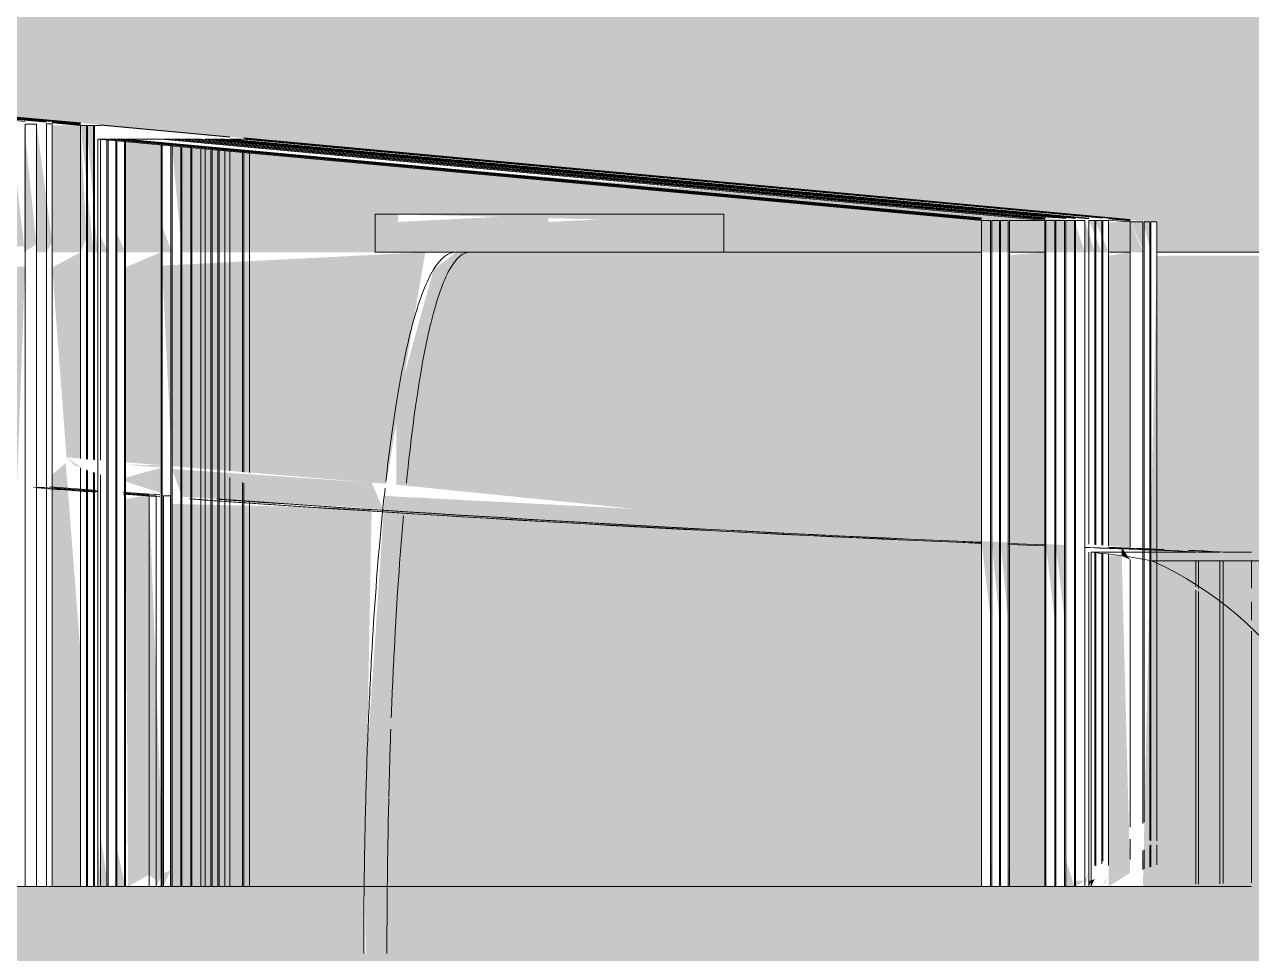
# Model space of a CAD drawing. Header units: millimetres. Extents: x 855 to 48623, y -2192 to 8255.
# Drawn here: x 22749.86 to 22772.07, y 4962.7 to 4979.52 of the extents above; entities that cross this region are included whole.
import ezdxf

# ---------------------------------------------------------------- set-up
doc = ezdxf.new("R2010")
doc.units = ezdxf.units.MM
doc.layers.add('A-WALL-PATT', color=7, linetype='Continuous', lineweight=9)
for name, color, linetype, lineweight, true_color, transparency in [('I-FURN-10', 7, 'Continuous', 9, 0xf9f9f9, 0.7), ('I-FURN-11', 7, 'Continuous', 9, 0xe7e6e1, 0.7), ('I-FURN-5', 7, 'Continuous', 9, 0x7f7f7f, 0.7)]:
    doc.layers.add(name, color=color, linetype=linetype, lineweight=lineweight, true_color=true_color, transparency=transparency)
for name, color, linetype, lineweight, true_color in [('I-FURN-108', 7, 'Continuous', 9, 0xc5c4c1), ('I-FURN-109', 7, 'Continuous', 9, 0xc9c8c6), ('I-FURN-110', 7, 'Continuous', 9, 0xf3f3f3), ('I-FURN-111', 7, 'Continuous', 9, 0xe8e8e3), ('I-FURN-112', 7, 'Continuous', 9, 0xeae9e8), ('I-FURN-17', 7, 'Continuous', 9, 0xe6e6e4), ('I-FURN-18', 7, 'Continuous', 9, 0xeae9e6), ('I-FURN-19', 7, 'Continuous', 9, 0xededeb), ('I-FURN-23', 7, 'Continuous', 9, 0xe4e3de), ('I-FURN-25', 7, 'Continuous', 9, 0xd0d0d0), ('I-FURN-26', 7, 'Continuous', 9, 0xdbdbdb), ('I-FURN-27', 7, 'Continuous', 9, 0xe3e3e3), ('I-FURN-29', 7, 'Continuous', 9, 0xe4e3e2), ('I-FURN-31', 7, 'Continuous', 9, 0xe3e2de), ('I-FURN-37', 7, 'Continuous', 9, 0xe5e5e4), ('I-FURN-38', 7, 'Continuous', 9, 0xdededc), ('I-FURN-41', 7, 'Continuous', 9, 0xd6d6d5), ('I-FURN-42', 7, 'Continuous', 9, 0xdbdad8), ('I-FURN-43', 7, 'Continuous', 9, 0xdeddda), ('I-FURN-44', 7, 'Continuous', 9, 0xe0dfdc), ('I-FURN-48', 7, 'Continuous', 9, 0xdcdcdc), ('I-FURN-49', 7, 'Continuous', 9, 0xe2e1dc), ('I-FURN-52', 7, 'Continuous', 9, 0xcbcbc9), ('I-FURN-55', 7, 'Continuous', 9, 0xe0dfda), ('I-FURN-6', 7, 'Continuous', 9, 0xc0c0c0), ('I-FURN-61', 7, 'Continuous', 9, 0xd3d3d0), ('I-FURN-62', 7, 'Continuous', 9, 0xdddcd8), ('I-FURN-67', 7, 'Continuous', 9, 0xd9d8d5), ('I-FURN-68', 7, 'Continuous', 9, 0xe6e6e6), ('I-FURN-70', 7, 'Continuous', 9, 0xe3e2dd), ('I-FURN-71', 7, 'Continuous', 9, 0xe9e8e5), ('I-FURN-75', 7, 'Continuous', 9, 0xe9e9e5), ('I-FURN-78', 7, 'Continuous', 9, 0xdfdfdf), ('I-FURN-79', 7, 'Continuous', 9, 0xe8e7e5), ('I-FURN-80', 7, 'Continuous', 9, 0xe9e8e7), ('I-FURN-81', 7, 'Continuous', 9, 0xe2e1dd), ('I-FURN-9', 7, 'Continuous', 9, 0xd1d1d1)]:
    doc.layers.add(name, color=color, linetype=linetype, lineweight=lineweight, true_color=true_color)

# ---------------------------------------------------------------- blocks, each defined once
blk = doc.blocks.new('iMac_G5_Computer_17quot_Screen_Model_4681 - iMac_G5_Computer_17quot_Screen_Model_4681-V20-Развертка 2_03-2')
at = {"layer": 'I-FURN-10'}
h = blk.add_hatch(color=256, dxfattribs=at)
h.paths.add_polyline_path([(2699.997, 4963.912), (2700.617, 4963.912), (2700.617, 4967.401), (2699.997, 4966.032), (2699.852, 4963.912)])
h.paths.add_polyline_path([(2701.33, 4963.912), (2701.456, 4963.912), (2701.33, 4964.488)])
h.paths.add_polyline_path([(2719.616, 4971.492), (2719.347, 4971.59), (2719.514, 4971.527)])
h.paths.add_polyline_path([(2719.616, 4971.663), (2719.616, 4975.4), (2719.101, 4975.124), (2719.36, 4971.684), (2719.514, 4971.671)])
h = blk.add_hatch(color=256, dxfattribs=at)
h.paths.add_polyline_path([(2701.456, 4963.912), (2701.582, 4964.196), (2701.456, 4964.342)])
h.paths.add_polyline_path([(2721.091, 4971.541), (2721.072, 4975.4), (2720.429, 4975.127), (2720.429, 4971.595)])
h = blk.add_hatch(color=256, dxfattribs=at)
h.paths.add_polyline_path([(2701.959, 4963.912), (2701.982, 4963.912), (2701.708, 4969.721), (2701.582, 4969.531), (2701.834, 4963.912)])
h.paths.add_polyline_path([(2718.464, 4971.758), (2718.358, 4971.963), (2718.464, 4971.761)])
h.paths.add_polyline_path([(2718.464, 4971.202), (2718.61, 4975.138), (2709.872, 4975.098), (2706.188, 4973.739), (2705.081, 4972.864), (2716.926, 4972.141), (2717.206, 4971.862), (2717.226, 4971.718), (2717.478, 4971.283), (2717.584, 4971.536), (2717.855, 4971.252), (2717.961, 4971.373), (2718.232, 4971.221), (2718.338, 4971.373), (2718.358, 4971.211)])
h.paths.add_polyline_path([(2725.147, 4971.205), (2725.641, 4974.155), (2725.856, 4975.4), (2721.091, 4975.157), (2721.27, 4971.526), (2725.076, 4971.211)])
h = blk.add_hatch(color=256, dxfattribs=at)
h.paths.add_polyline_path([(2737.071, 4963.912), (2737.091, 4963.912), (2737.071, 4964.482)])
h.paths.add_polyline_path([(2737.793, 4963.912), (2737.869, 4964.169), (2737.793, 4964.02)])
h.paths.add_polyline_path([(2737.608, 4963.912), (2737.627, 4963.912), (2737.608, 4964.37)])
h.paths.add_polyline_path([(2737.429, 4963.912), (2737.449, 4963.912), (2737.429, 4964.408)])
h.paths.add_polyline_path([(2737.25, 4963.912), (2737.27, 4963.912), (2737.25, 4964.445)])
h.paths.add_polyline_path([(2736.409, 4963.912), (2736.429, 4963.912), (2736.409, 4964.62)])
h.paths.add_polyline_path([(2736.25, 4963.912), (2736.27, 4963.912), (2736.25, 4964.653)])
h.paths.add_polyline_path([(2736.091, 4963.912), (2736.111, 4963.912), (2736.091, 4964.686)])
h.paths.add_polyline_path([(2724.757, 4963.912), (2735.926, 4963.912), (2735.926, 4970.166), (2732.307, 4970.614), (2725.12, 4970.986), (2724.816, 4966.435), (2724.779, 4965.536)])
h.paths.add_polyline_path([(2738.616, 4970.051), (2738.616, 4975.4), (2738.227, 4975.339), (2738.227, 4970.083)])
for points in [[(2788.206, 4962.7), (2788.239, 4962.7), (2787.903, 4970.978), (2787.262, 4974.641), (2786.736, 4975.4), (2739.099, 4975.334), (2738.848, 4963.912), (2724.757, 4963.912), (2724.779, 4962.7), (2768.47, 4962.7)], [(2737.071, 4970.115), (2737.071, 4975.4), (2736.429, 4975.348), (2736.429, 4970.144)], [(2721.091, 4971.5), (2721.091, 4971.541), (2720.429, 4971.554)], [(2720.982, 4963.912), (2721.114, 4964.154), (2720.856, 4971.007), (2720.429, 4970.929), (2720.475, 4963.912), (2720.856, 4964.126), (2720.982, 4964.022)], [(2721.091, 4970.994), (2720.856, 4971.109), (2721.072, 4971.001)], [(2738.616, 4970.047), (2738.616, 4970.051), (2738.227, 4970.064)], [(2738.227, 4963.912), (2738.616, 4964.16), (2738.463, 4969.902), (2738.227, 4969.902), (2738.227, 4963.919)], [(2738.616, 4969.832), (2738.463, 4970.053), (2738.463, 4969.902)], [(2737.975, 4963.912), (2737.995, 4964.094), (2737.975, 4963.914)], [(2738.101, 4963.912), (2738.121, 4964.167), (2738.101, 4963.917)], [(2738.121, 4963.912), (2738.227, 4964.132), (2738.121, 4963.917)], [(2701.079, 4962.7), (2724.741, 4962.7), (2724.741, 4963.912), (2699.852, 4963.912), (2699.816, 4962.7), (2700.994, 4962.7)], [(2737.869, 4963.912), (2737.912, 4964.02), (2737.869, 4964.014)], [(2737.912, 4963.912), (2737.975, 4964.05), (2737.912, 4964.02)], [(2718.458, 4953.175), (2724.741, 4953.175), (2724.741, 4962.7), (2699.77, 4962.7), (2699.77, 4953.175), (2718.045, 4953.175)], [(2745.658, 4953.175), (2788.239, 4953.175), (2788.206, 4962.7), (2724.741, 4962.7), (2724.741, 4953.175), (2742.758, 4953.175)]]:
    blk.add_hatch(color=256, dxfattribs=at).paths.add_polyline_path(points)
h = blk.add_hatch(color=256, dxfattribs=at)
h.paths.add_polyline_path([(2735.926, 4970.166), (2735.926, 4975.4), (2726.412, 4975.4), (2726.006, 4975.086), (2725.328, 4972.649), (2725.328, 4971.19), (2735.058, 4970.204)])
h.paths.add_polyline_path([(2736.091, 4970.159), (2735.926, 4970.166), (2736.091, 4968.734)])
h.paths.add_polyline_path([(2736.25, 4970.152), (2736.111, 4970.158), (2736.25, 4968.734)])
h.paths.add_polyline_path([(2736.409, 4970.145), (2736.27, 4970.151), (2736.409, 4968.734)])
h.paths.add_polyline_path([(2737.071, 4970.115), (2736.429, 4970.144), (2736.429, 4963.912), (2737.071, 4963.912), (2737.071, 4968.734)])
h.paths.add_polyline_path([(2737.25, 4970.107), (2737.091, 4970.114), (2737.25, 4968.734)])
h.paths.add_polyline_path([(2737.429, 4970.099), (2737.27, 4970.106), (2737.429, 4968.734)])
h.paths.add_polyline_path([(2737.449, 4963.912), (2737.608, 4963.912), (2737.449, 4964.403)])
h.paths.add_polyline_path([(2737.627, 4963.912), (2737.793, 4964.02), (2737.627, 4964.02)])
h = blk.add_hatch(color=256, dxfattribs=at)
h.paths.add_polyline_path([(2718.338, 4963.912), (2718.358, 4963.912), (2718.338, 4964.3)])
h.paths.add_polyline_path([(2716.926, 4963.912), (2716.902, 4971.329), (2706.985, 4972.394), (2706.653, 4972.565), (2704.35, 4972.351), (2703.443, 4971.733), (2702.588, 4970.851), (2702.115, 4969.98), (2702.337, 4963.912), (2716.902, 4963.912)])
h.paths.add_polyline_path([(2717.087, 4963.912), (2717.1, 4963.912), (2717.058, 4963.912)])
h.paths.add_polyline_path([(2718.213, 4963.912), (2718.232, 4964.143), (2718.213, 4964.113)])
h.paths.add_polyline_path([(2717.961, 4963.912), (2717.981, 4963.912), (2717.961, 4965.497)])
h.paths.add_polyline_path([(2717.835, 4963.912), (2717.855, 4963.912), (2717.835, 4965.497)])
h.paths.add_polyline_path([(2717.709, 4963.912), (2717.729, 4963.912), (2717.709, 4965.497)])
h.paths.add_polyline_path([(2721.27, 4963.912), (2724.757, 4963.912), (2724.885, 4970.758), (2721.27, 4970.842), (2721.27, 4963.934)])
h.paths.add_polyline_path([(2717.584, 4963.912), (2717.603, 4963.912), (2717.584, 4965.497)])
h.paths.add_polyline_path([(2721.24, 4970.986), (2721.27, 4971.008), (2721.195, 4971.001)])
h = blk.add_hatch(color=256, dxfattribs=at)
h.paths.add_polyline_path([(2701.204, 4963.912), (2701.33, 4963.912), (2701.204, 4964.633)])
h.paths.add_polyline_path([(2700.723, 4963.912), (2700.743, 4964.164), (2700.723, 4964.184)])
h.paths.add_polyline_path([(2721.114, 4963.912), (2721.24, 4964.201), (2721.114, 4964.154)])
h.paths.add_polyline_path([(2702.085, 4963.912), (2702.115, 4963.912), (2701.982, 4963.912)])
h.paths.add_polyline_path([(2725.089, 4970.745), (2724.885, 4971.227), (2721.27, 4971.473), (2721.449, 4970.973), (2725.076, 4970.746)])
h.paths.add_polyline_path([(2716.926, 4971.327), (2716.902, 4971.887), (2707.306, 4972.454), (2706.985, 4972.225), (2716.902, 4971.329)])
h = blk.add_hatch(color=256, dxfattribs=at)
h.paths.add_polyline_path([(2719.616, 4968.118), (2719.346, 4971.583), (2719.101, 4971.373), (2719.101, 4968.225)])
h.paths.add_polyline_path([(2719.616, 4971.504), (2719.36, 4971.684), (2719.514, 4971.537)])
h = blk.add_hatch(color=256, dxfattribs=at)
h.paths.add_polyline_path([(2721.091, 4970.988), (2720.856, 4971.074), (2720.982, 4970.997)])
h.paths.add_polyline_path([(2721.091, 4971.034), (2721.091, 4971.5), (2720.429, 4971.317), (2720.429, 4971.245), (2720.982, 4971.069)])
h = blk.add_hatch(color=256, dxfattribs=at)
h.paths.add_polyline_path([(2700.974, 4963.912), (2700.994, 4963.912), (2700.974, 4963.932)])
h.paths.add_polyline_path([(2719.101, 4963.912), (2719.616, 4963.912), (2719.616, 4968.118), (2719.101, 4968.225), (2719.101, 4965.432)])
h.paths.add_polyline_path([(2720.27, 4963.912), (2720.429, 4963.912), (2720.27, 4964.609)])
h.paths.add_polyline_path([(2700.849, 4963.912), (2700.868, 4964.038), (2700.849, 4964.058)])
h = blk.add_hatch(color=256, dxfattribs=at)
h.paths.add_polyline_path([(2719.796, 4963.912), (2719.848, 4963.912), (2719.742, 4963.912)])
h.paths.add_polyline_path([(2719.926, 4963.912), (2719.974, 4963.912), (2719.926, 4964.893)])
h = blk.add_hatch(color=256, dxfattribs=at)
h.paths.add_polyline_path([(2719.848, 4963.912), (2719.868, 4963.912), (2719.848, 4964.958)])
h.paths.add_polyline_path([(2719.974, 4963.912), (2720.111, 4963.912), (2719.974, 4964.854)])
at = {"layer": 'I-FURN-11'}
h = blk.add_hatch(color=256, dxfattribs=at)
h.paths.add_polyline_path([(2704.814, 4972.886), (2704.9, 4972.986), (2707.999, 4974.519), (2710.353, 4975.226), (2717.058, 4975.4), (2718.59, 4975.513), (2718.338, 4977.735), (2703.694, 4978.942), (2703.694, 4972.979), (2704.74, 4972.892)])
h.paths.add_polyline_path([(2737.627, 4975.4), (2737.793, 4975.4), (2737.608, 4975.976), (2721.27, 4977.323), (2721.449, 4975.4), (2725.359, 4975.4), (2725.359, 4976.087), (2730.83, 4975.947), (2730.83, 4975.4), (2737.608, 4975.4)])
h = blk.add_hatch(color=256, dxfattribs=at)
h.paths.add_polyline_path([(2718.59, 4975.4), (2718.815, 4975.544), (2718.59, 4977.723), (2718.59, 4977.721), (2718.59, 4975.513)])
h.paths.add_polyline_path([(2721.091, 4975.4), (2721.27, 4975.4), (2721.091, 4975.864)])
h.paths.add_polyline_path([(2737.793, 4975.4), (2737.975, 4975.4), (2737.793, 4975.981), (2737.793, 4975.947)])
h = blk.add_hatch(color=256, dxfattribs=at)
h.paths.add_polyline_path([(2721.072, 4975.4), (2721.091, 4975.4), (2721.072, 4977.342), (2720.429, 4977.401), (2720.429, 4975.4)])
h.paths.add_polyline_path([(2737.975, 4975.4), (2738.101, 4975.4), (2737.869, 4975.986), (2737.975, 4975.947)])
h.paths.add_polyline_path([(2718.995, 4975.4), (2719.101, 4975.584), (2718.815, 4977.74), (2718.815, 4977.721), (2718.815, 4975.4)])
h = blk.add_hatch(color=256, dxfattribs=at)
h.paths.add_polyline_path([(2738.227, 4975.4), (2737.975, 4975.988), (2738.101, 4975.947), (2738.121, 4975.4)])
h.paths.add_polyline_path([(2720.27, 4975.4), (2720.429, 4975.4), (2720.27, 4975.749)])
h.paths.add_polyline_path([(2719.616, 4975.4), (2719.722, 4975.672), (2719.616, 4977.696), (2719.101, 4977.696), (2719.101, 4975.4)])
h = blk.add_hatch(color=256, dxfattribs=at)
h.paths.add_polyline_path([(2738.848, 4975.4), (2738.616, 4975.968), (2738.227, 4975.94), (2738.227, 4975.4), (2738.616, 4975.4)])
h.paths.add_polyline_path([(2719.848, 4975.4), (2719.616, 4977.707), (2719.722, 4977.696), (2719.742, 4975.4)])
h = blk.add_hatch(color=256, dxfattribs=at)
h.paths.add_polyline_path([(2719.974, 4975.4), (2720.111, 4975.4), (2719.974, 4975.707)])
h.paths.add_polyline_path([(2719.881, 4975.4), (2719.926, 4975.4), (2719.722, 4977.709), (2719.848, 4977.696), (2719.868, 4975.4)])
h.paths.add_polyline_path([(2738.848, 4975.4), (2738.868, 4975.4), (2738.616, 4975.97), (2738.848, 4975.944)])
h.paths.add_polyline_path([(2721.091, 4977.372), (2721.072, 4977.447), (2721.072, 4977.373)])
for points in [[(2739.099, 4975.947), (2737.071, 4976.133), (2738.993, 4975.947)], [(2738.974, 4975.4), (2738.993, 4975.4), (2738.848, 4975.96), (2738.974, 4975.944)]]:
    blk.add_hatch(color=256, dxfattribs=at).paths.add_polyline_path(points)
at = {"layer": 'I-FURN-5'}
for points in [[(2725.359, 4975.4), (2728.084, 4975.4), (2728.084, 4976.087), (2725.359, 4975.947)], [(2730.323, 4975.4), (2730.83, 4975.4), (2730.83, 4976.087), (2728.084, 4975.947), (2728.084, 4975.4), (2729.666, 4975.4)]]:
    blk.add_hatch(color=256, dxfattribs=at).paths.add_polyline_path(points)
at = {"layer": 'I-FURN-108'}
for p, q in [((2725.852, 4976.087), (2725.38, 4976.087)), ((2726.504, 4976.087), (2725.886, 4976.087)), ((2727.265, 4976.087), (2726.544, 4976.087)), ((2728.083, 4976.087), (2727.307, 4976.087)), ((2728.903, 4976.087), (2728.126, 4976.087)), ((2729.668, 4976.087), (2728.942, 4976.087)), ((2730.326, 4976.087), (2729.702, 4976.087)), ((2730.833, 4976.087), (2730.353, 4976.087))]:
    blk.add_line(p, q, dxfattribs=at)
at = {"layer": 'I-FURN-109'}
for p, q in [((2725.38, 4975.4), (2725.852, 4975.4)), ((2725.886, 4975.4), (2726.402, 4975.4)), ((2726.544, 4975.4), (2727.265, 4975.4)), ((2727.307, 4975.4), (2728.083, 4975.4)), ((2728.126, 4975.4), (2728.903, 4975.4)), ((2728.942, 4975.4), (2729.668, 4975.4)), ((2729.702, 4975.4), (2730.326, 4975.4)), ((2730.353, 4975.4), (2730.833, 4975.4))]:
    blk.add_line(p, q, dxfattribs=at)
at = {"layer": 'I-FURN-110'}
blk.add_line((2737.975, 4963.912), (2737.869, 4963.912), dxfattribs=at)
at = {"layer": 'I-FURN-111'}
for p, q in [((2737.071, 4963.912), (2736.429, 4963.912)), ((2736.429, 4963.912), (2737.071, 4963.912)), ((2737.071, 4963.912), (2736.429, 4963.912)), ((2736.429, 4963.912), (2737.071, 4963.912)), ((2737.071, 4963.912), (2736.429, 4963.912)), ((2736.429, 4963.912), (2737.071, 4963.912)), ((2736.429, 4963.912), (2737.071, 4963.912)), ((2736.429, 4963.912), (2737.071, 4963.912))]:
    blk.add_line(p, q, dxfattribs=at)
at = {"layer": 'I-FURN-112'}
blk.add_line((2738.227, 4963.912), (2738.616, 4963.912), dxfattribs=at)
blk.add_line((2738.227, 4963.912), (2738.616, 4963.912), dxfattribs=at)
at = {"layer": 'I-FURN-17'}
for p, q in [((2719.616, 4963.912), (2719.101, 4963.912)), ((2719.101, 4963.912), (2719.616, 4963.912))]:
    blk.add_line(p, q, dxfattribs=at)
at = {"layer": 'I-FURN-18'}
for p, q in [((2726.404, 4975.4), (2724.946, 4975.4)), ((2724.946, 4975.4), (2725.059, 4975.4)), ((2725.059, 4975.4), (2725.353, 4975.4)), ((2727.267, 4975.4), (2726.507, 4975.4)), ((2728.084, 4975.4), (2727.267, 4975.4)), ((2730.323, 4975.4), (2728.084, 4975.4)), ((2731.263, 4975.4), (2730.323, 4975.4)), ((2730.851, 4975.4), (2731.161, 4975.4)), ((2731.161, 4975.4), (2731.263, 4975.4))]:
    blk.add_line(p, q, dxfattribs=at)
for points in [[(2726.665, 4975.4), (2726.535, 4975.4), (2726.412, 4975.294), (2726.295, 4975.085)], [(2725.965, 4974.148), (2725.863, 4973.74), (2725.77, 4973.237), (2725.685, 4972.649)], [(2725.685, 4972.649), (2725.623, 4972.215), (2725.566, 4971.736), (2725.514, 4971.217)]]:
    blk.add_open_spline(points, degree=3, dxfattribs=at)
blk.add_open_spline([(2726.294, 4975.083), (2726.236, 4974.979), (2726.123, 4974.719), (2726.018, 4974.36), (2725.967, 4974.155)], degree=3, knots=[-0.856465, -0.856465, -0.856465, -0.856465, -0.7857143, -0.7142857, -0.7142857, -0.7142857, -0.7142857], dxfattribs=at)
at = {"layer": 'I-FURN-19'}
for points in [[(2725.458, 4970.625), (2725.394, 4969.886), (2725.339, 4969.081), (2725.295, 4968.228)], [(2725.295, 4968.228), (2725.274, 4967.82), (2725.255, 4967.4), (2725.239, 4966.972)], [(2725.231, 4966.76), (2725.217, 4966.358), (2725.205, 4965.95), (2725.195, 4965.536)], [(2725.195, 4965.518), (2725.182, 4964.992), (2725.173, 4964.458), (2725.168, 4963.921)]]:
    blk.add_open_spline(points, degree=3, dxfattribs=at)
at = {"layer": 'I-FURN-23'}
for p, q in [((2721.793, 4963.912), (2721.793, 4977.275)), ((2721.869, 4977.268), (2721.869, 4971.435)), ((2721.975, 4971.427), (2721.975, 4977.259)), ((2721.995, 4977.257), (2721.995, 4971.425)), ((2722.101, 4971.416), (2722.101, 4977.247)), ((2722.121, 4971.415), (2722.121, 4977.245)), ((2722.227, 4977.235), (2722.227, 4971.406)), ((2722.316, 4971.439), (2722.316, 4977.227)), ((2722.548, 4971.42), (2722.548, 4977.206)), ((2722.568, 4971.419), (2722.568, 4977.204)), ((2722.674, 4971.41), (2722.674, 4977.194)), ((2724.946, 4976.087), (2724.946, 4975.4)), ((2724.946, 4976.087), (2725.359, 4976.087)), ((2725.059, 4976.087), (2724.946, 4976.087)), ((2725.353, 4976.087), (2725.059, 4976.087)), ((2725.359, 4976.087), (2725.856, 4976.087)), ((2725.856, 4976.087), (2726.507, 4976.087)), ((2726.507, 4976.087), (2727.267, 4976.087)), ((2727.267, 4976.087), (2728.084, 4976.087)), ((2728.084, 4976.087), (2729.666, 4976.087)), ((2729.666, 4976.087), (2730.83, 4976.087)), ((2730.83, 4976.087), (2731.15, 4976.087)), ((2731.263, 4976.087), (2730.851, 4976.087)), ((2731.15, 4976.087), (2731.263, 4976.087)), ((2731.263, 4975.4), (2731.263, 4976.087)), ((2735.926, 4975.4), (2726.412, 4975.4)), ((2737.071, 4975.4), (2736.429, 4975.4)), ((2721.869, 4971.435), (2721.869, 4963.912)), ((2721.975, 4963.912), (2721.975, 4971.427)), ((2721.995, 4971.425), (2721.995, 4963.912)), ((2722.101, 4963.912), (2722.101, 4971.416)), ((2722.121, 4963.912), (2722.121, 4971.415)), ((2722.227, 4971.406), (2722.227, 4963.912)), ((2737.063, 4970.101), (2736.419, 4970.127)), ((2736.428, 4970.124), (2737.07, 4970.098)), ((2721.24, 4963.912), (2721.114, 4963.912)), ((2721.449, 4963.912), (2721.608, 4963.912)), ((2721.608, 4963.912), (2735.926, 4963.912)), ((2735.926, 4963.912), (2721.628, 4963.912)), ((2721.628, 4963.912), (2721.793, 4963.912)), ((2735.926, 4963.912), (2721.628, 4963.912)), ((2721.628, 4963.912), (2735.926, 4963.912)), ((2721.793, 4963.912), (2735.926, 4963.912)), ((2721.869, 4963.912), (2721.975, 4963.912)), ((2735.926, 4963.912), (2721.869, 4963.912)), ((2721.975, 4963.912), (2735.926, 4963.912)), ((2721.995, 4963.912), (2722.101, 4963.912)), ((2735.926, 4963.912), (2721.995, 4963.912)), ((2722.101, 4963.912), (2735.926, 4963.912)), ((2735.926, 4963.912), (2722.121, 4963.912)), ((2722.121, 4963.912), (2722.227, 4963.912)), ((2735.926, 4963.912), (2722.121, 4963.912)), ((2722.227, 4963.912), (2735.926, 4963.912)), ((2736.429, 4963.912), (2737.071, 4963.912)), ((2737.071, 4963.912), (2736.429, 4963.912)), ((2736.429, 4963.912), (2737.071, 4963.912)), ((2737.071, 4963.912), (2736.429, 4963.912)), ((2736.429, 4963.912), (2737.071, 4963.912)), ((2737.071, 4963.912), (2736.429, 4963.912)), ((2736.429, 4963.912), (2737.071, 4963.912)), ((2737.071, 4963.912), (2736.429, 4963.912))]:
    blk.add_line(p, q, dxfattribs=at)
for centre, start_param, end_param in [((2756.959, 5473.768), 3.071361, 3.099833), ((2757.009, 5473.768), 3.071343, 3.099753), ((2757.456, 5473.768), 3.071354, 3.098844), ((2757.393, 5473.768), 3.07156, 3.09899)]:
    blk.add_ellipse(centre, major_axis=(0, 504.08), ratio=0.999978, start_param=start_param, end_param=end_param, dxfattribs=at)
for points in [[(2726.006, 4975.086), (2726.135, 4975.295), (2726.27, 4975.4), (2726.412, 4975.4)], [(2725.641, 4974.155), (2725.755, 4974.565), (2725.877, 4974.877), (2726.006, 4975.086)], [(2725.328, 4972.647), (2725.423, 4973.238), (2725.528, 4973.745), (2725.641, 4974.155)], [(2725.141, 4971.25), (2725.198, 4971.755), (2725.26, 4972.222), (2725.328, 4972.647)]]:
    blk.add_open_spline(points, degree=3, dxfattribs=at)
at = {"layer": 'I-FURN-25'}
for p, q in [((2718.995, 4963.912), (2718.995, 4971.673)), ((2719.101, 4963.912), (2719.101, 4971.664)), ((2719.882, 4971.091), (2719.057, 4971.153)), ((2719.1, 4971.135), (2719.925, 4971.073)), ((2739.806, 4969.812), (2739.806, 4969.339)), ((2739.856, 4969.812), (2739.856, 4969.309)), ((2740.24, 4969.812), (2740.24, 4963.964)), ((2740.303, 4969.812), (2740.303, 4963.966)), ((2740.813, 4969.316), (2740.813, 4969.812)), ((2739.806, 4969.279), (2739.806, 4963.955)), ((2739.856, 4969.256), (2739.856, 4963.956)), ((2740.813, 4968.734), (2740.813, 4969.067)), ((2740.813, 4963.977), (2740.813, 4968.536)), ((2718.815, 4963.912), (2718.61, 4963.912)), ((2719.926, 4963.912), (2718.815, 4963.912)), ((2735.926, 4963.912), (2719.926, 4963.912)), ((2736.091, 4963.912), (2735.926, 4963.912)), ((2736.25, 4963.912), (2736.111, 4963.912)), ((2736.409, 4963.912), (2736.27, 4963.912)), ((2737.071, 4963.912), (2736.429, 4963.912)), ((2737.25, 4963.912), (2737.091, 4963.912)), ((2737.429, 4963.912), (2737.27, 4963.912)), ((2737.608, 4963.912), (2737.449, 4963.912)), ((2737.793, 4963.912), (2737.627, 4963.912)), ((2737.912, 4963.912), (2739.806, 4963.912)), ((2739.806, 4963.912), (2737.912, 4963.912)), ((2740.24, 4963.912), (2739.806, 4963.912)), ((2739.856, 4963.912), (2740.24, 4963.912)), ((2740.24, 4963.912), (2740.813, 4963.912)), ((2740.303, 4963.912), (2740.813, 4963.912))]:
    blk.add_line(p, q, dxfattribs=at)
for centre, major_axis, start_param, end_param in [((2757.135, 5473.768), (0, 504.08), 3.065497, 3.067708), ((2757.009, 5473.768), (0, 504.08), 3.103461, 3.106321), ((2757.456, 5473.768), (0, 504.08), 3.103426, 3.10543), ((2757.393, 5473.768), (0, 504.08), 3.10356, 3.105558), ((2738.847, 4959.031), (0, 10.976), 6.195692, 6.221852), ((2739.281, 4959.031), (0, 10.976), 6.195692, 6.221852)]:
    blk.add_ellipse(centre, major_axis=major_axis, ratio=0.999978, start_param=start_param, end_param=end_param, dxfattribs=at)
blk.add_open_spline([(2724.741, 4962.7), (2724.741, 4963.108), (2724.743, 4963.515), (2724.748, 4963.921)], degree=3, dxfattribs=at)
at = {"layer": 'I-FURN-26'}
for p, q in [((2719.616, 4971.492), (2719.616, 4963.912)), ((2719.722, 4963.912), (2719.722, 4971.456)), ((2719.848, 4963.912), (2719.848, 4971.414)), ((2737.869, 4963.912), (2737.869, 4969.965)), ((2737.975, 4964.294), (2737.975, 4969.958)), ((2738.101, 4964.326), (2738.101, 4969.943)), ((2738.227, 4964.296), (2738.227, 4969.929)), ((2738.848, 4969.724), (2738.848, 4970.032)), ((2738.974, 4969.665), (2738.974, 4970.021)), ((2739.099, 4969.607), (2739.099, 4970.011)), ((2718.815, 4963.912), (2719.926, 4963.912)), ((2719.101, 4963.912), (2718.995, 4963.912)), ((2719.926, 4963.912), (2719.101, 4963.912)), ((2737.912, 4963.912), (2739.806, 4963.912)), ((2739.806, 4963.912), (2738.227, 4963.912)), ((2739.806, 4963.912), (2740.24, 4963.912)), ((2739.806, 4963.912), (2740.24, 4963.912))]:
    blk.add_line(p, q, dxfattribs=at)
for centre, start_param in [((2738.897, 4959.031), 6.195692), ((2739.281, 4959.031), 6.221852), ((2739.344, 4959.031), 6.195692)]:
    blk.add_ellipse(centre, major_axis=(0, 10.976), ratio=0.999978, start_param=start_param, end_param=6.248012, dxfattribs=at)
at = {"layer": 'I-FURN-27'}
for p, q in [((2738.616, 4969.832), (2738.616, 4964.99)), ((2738.848, 4965.054), (2738.848, 4969.724)), ((2738.974, 4964.753), (2738.974, 4969.665)), ((2739.099, 4964.741), (2739.099, 4969.607)), ((2738.616, 4964.771), (2738.616, 4964.404)), ((2738.848, 4964.223), (2738.848, 4964.565)), ((2738.974, 4964.265), (2738.974, 4964.653)), ((2739.099, 4964.307), (2739.099, 4964.669)), ((2719.616, 4963.912), (2719.101, 4963.912)), ((2719.101, 4963.912), (2719.926, 4963.912)), ((2719.722, 4963.912), (2719.616, 4963.912)), ((2719.848, 4963.912), (2719.742, 4963.912)), ((2738.101, 4963.912), (2737.995, 4963.912)), ((2738.227, 4963.912), (2738.121, 4963.912)), ((2738.616, 4963.912), (2738.227, 4963.912)), ((2738.227, 4963.912), (2739.806, 4963.912)), ((2738.848, 4963.912), (2738.616, 4963.912)), ((2738.974, 4963.912), (2738.868, 4963.912)), ((2739.099, 4963.912), (2738.993, 4963.912)), ((2739.099, 4963.912), (2739.806, 4963.912))]:
    blk.add_line(p, q, dxfattribs=at)
at = {"layer": 'I-FURN-29'}
for p, q in [((2738.868, 4969.715), (2738.868, 4965.078)), ((2738.993, 4969.656), (2738.993, 4964.739)), ((2738.868, 4964.579), (2738.868, 4964.23)), ((2738.993, 4964.667), (2738.993, 4964.271))]:
    blk.add_line(p, q, dxfattribs=at)
at = {"layer": 'I-FURN-31'}
for p, q in [((2721.24, 4970.986), (2721.24, 4963.912)), ((2720.856, 4963.912), (2720.429, 4963.912)), ((2720.429, 4963.912), (2720.856, 4963.912)), ((2720.982, 4963.912), (2720.856, 4963.912)), ((2721.27, 4963.912), (2721.429, 4963.912)), ((2721.429, 4963.912), (2735.926, 4963.912)), ((2735.926, 4963.912), (2721.449, 4963.912))]:
    blk.add_line(p, q, dxfattribs=at)
at = {"layer": 'I-FURN-37'}
for p, q in [((2719.616, 4963.912), (2719.101, 4963.912)), ((2719.101, 4963.912), (2719.616, 4963.912)), ((2719.974, 4963.912), (2719.868, 4963.912))]:
    blk.add_line(p, q, dxfattribs=at)
at = {"layer": 'I-FURN-38'}
for p, q in [((2719.742, 4971.449), (2719.742, 4963.912)), ((2719.868, 4971.407), (2719.868, 4963.912)), ((2737.995, 4964.29), (2737.995, 4969.955)), ((2738.121, 4964.37), (2738.121, 4969.941)), ((2738.868, 4970.03), (2738.868, 4969.715)), ((2738.993, 4970.02), (2738.993, 4969.656))]:
    blk.add_line(p, q, dxfattribs=at)
at = {"layer": 'I-FURN-41'}
for p, q in [((2719.926, 4963.912), (2720.091, 4963.912)), ((2720.091, 4963.912), (2735.926, 4963.912)), ((2735.926, 4963.912), (2720.111, 4963.912)), ((2736.429, 4963.912), (2737.071, 4963.912)), ((2737.071, 4963.912), (2736.429, 4963.912))]:
    blk.add_line(p, q, dxfattribs=at)
at = {"layer": 'I-FURN-42'}
for p, q in [((2720.111, 4963.912), (2720.25, 4963.912)), ((2720.25, 4963.912), (2735.926, 4963.912)), ((2735.926, 4963.912), (2720.27, 4963.912)), ((2736.429, 4963.912), (2737.071, 4963.912)), ((2737.071, 4963.912), (2736.429, 4963.912))]:
    blk.add_line(p, q, dxfattribs=at)
at = {"layer": 'I-FURN-43'}
for p, q in [((2720.27, 4963.912), (2720.409, 4963.912)), ((2720.409, 4963.912), (2735.926, 4963.912)), ((2735.926, 4963.912), (2720.429, 4963.912)), ((2736.429, 4963.912), (2737.071, 4963.912)), ((2737.071, 4963.912), (2736.429, 4963.912))]:
    blk.add_line(p, q, dxfattribs=at)
at = {"layer": 'I-FURN-44'}
for p, q in [((2721.049, 4971.005), (2720.386, 4971.053)), ((2720.429, 4971.036), (2720.856, 4971.005)), ((2720.856, 4970.995), (2720.429, 4971.026)), ((2720.856, 4970.986), (2720.982, 4970.986)), ((2720.856, 4963.912), (2720.856, 4970.986)), ((2720.982, 4970.986), (2720.982, 4963.912)), ((2720.429, 4963.912), (2721.072, 4963.912)), ((2721.091, 4963.912), (2720.429, 4963.912)), ((2721.072, 4963.912), (2735.926, 4963.912)), ((2735.926, 4963.912), (2721.091, 4963.912)), ((2736.429, 4963.912), (2737.071, 4963.912)), ((2737.071, 4963.912), (2736.429, 4963.912))]:
    blk.add_line(p, q, dxfattribs=at)
at = {"layer": 'I-FURN-48'}
blk.add_open_spline([(2725.168, 4963.921), (2725.163, 4963.515), (2725.161, 4963.108), (2725.161, 4962.7)], degree=3, dxfattribs=at)
at = {"layer": 'I-FURN-49'}
for p, q in [((2721.429, 4963.912), (2721.429, 4977.309)), ((2721.449, 4963.912), (2721.449, 4977.307))]:
    blk.add_line(p, q, dxfattribs=at)
at = {"layer": 'I-FURN-52'}
for p, q in [((2718.995, 4977.753), (2703.317, 4979.196)), ((2718.61, 4963.912), (2718.61, 4977.721)), ((2719.616, 4977.707), (2719.101, 4977.755)), ((2719.101, 4977.753), (2719.616, 4977.706)), ((2719.742, 4977.696), (2719.742, 4971.652)), ((2719.868, 4977.696), (2719.868, 4971.642)), ((2719.974, 4977.707), (2722.316, 4977.492)), ((2719.974, 4971.633), (2719.974, 4977.447)), ((2720.091, 4977.447), (2735.926, 4975.989)), ((2720.091, 4963.912), (2720.091, 4977.432)), ((2735.926, 4975.991), (2720.111, 4977.447)), ((2720.111, 4963.912), (2720.111, 4977.43)), ((2737.071, 4975.976), (2721.091, 4977.447)), ((2721.869, 4977.447), (2721.975, 4977.447)), ((2721.995, 4977.447), (2722.101, 4977.447)), ((2722.121, 4977.447), (2722.227, 4977.447)), ((2722.568, 4977.447), (2722.674, 4977.447)), ((2736.111, 4963.912), (2736.111, 4975.974)), ((2736.27, 4963.912), (2736.27, 4975.974)), ((2736.429, 4963.912), (2736.429, 4975.974)), ((2737.091, 4975.974), (2737.091, 4963.912)), ((2737.27, 4975.974), (2737.27, 4963.912)), ((2737.449, 4975.974), (2737.449, 4963.912)), ((2737.627, 4975.974), (2737.627, 4963.912)), ((2737.995, 4970.102), (2737.995, 4975.974)), ((2738.121, 4970.092), (2738.121, 4975.974)), ((2738.616, 4975.97), (2738.227, 4976.006)), ((2738.227, 4976.004), (2738.616, 4975.968)), ((2738.868, 4975.944), (2738.868, 4970.035)), ((2738.993, 4975.944), (2738.993, 4970.03))]:
    blk.add_line(p, q, dxfattribs=at)
at = {"layer": 'I-FURN-55'}
for p, q in [((2721.25, 4963.912), (2721.25, 4977.325)), ((2721.27, 4963.912), (2721.27, 4977.323)), ((2736.42, 4970.107), (2737.064, 4970.081))]:
    blk.add_line(p, q, dxfattribs=at)
at = {"layer": 'I-FURN-6'}
for p, q in [((2718.815, 4977.721), (2718.61, 4977.721)), ((2718.815, 4977.721), (2718.815, 4963.912)), ((2719.101, 4977.723), (2718.995, 4977.723)), ((2718.995, 4971.673), (2718.995, 4977.723)), ((2719.616, 4977.696), (2719.101, 4977.743)), ((2719.101, 4971.664), (2719.101, 4977.723)), ((2719.722, 4977.696), (2719.616, 4977.696)), ((2719.616, 4977.696), (2719.616, 4971.663)), ((2719.722, 4971.654), (2719.722, 4977.696)), ((2719.848, 4977.696), (2719.742, 4977.696)), ((2719.848, 4971.643), (2719.848, 4977.696)), ((2719.974, 4977.696), (2719.868, 4977.696)), ((2722.316, 4977.482), (2719.974, 4977.698)), ((2719.926, 4977.447), (2720.091, 4977.447)), ((2735.926, 4975.974), (2719.926, 4977.447)), ((2719.926, 4963.912), (2719.926, 4977.447)), ((2720.111, 4977.447), (2720.25, 4977.447)), ((2720.27, 4977.447), (2720.409, 4977.447)), ((2720.429, 4977.447), (2721.072, 4977.447)), ((2721.072, 4977.447), (2737.071, 4975.974)), ((2721.091, 4977.447), (2721.25, 4977.447)), ((2721.27, 4977.447), (2721.429, 4977.447)), ((2721.449, 4977.447), (2721.608, 4977.447)), ((2721.628, 4977.447), (2721.793, 4977.447)), ((2722.316, 4977.447), (2722.548, 4977.447)), ((2736.091, 4975.974), (2735.926, 4975.974)), ((2735.926, 4963.912), (2735.926, 4975.974)), ((2736.091, 4975.974), (2736.091, 4963.912)), ((2736.25, 4975.974), (2736.111, 4975.974)), ((2736.25, 4975.974), (2736.25, 4963.912)), ((2736.409, 4975.974), (2736.27, 4975.974)), ((2736.409, 4975.974), (2736.409, 4963.912)), ((2737.071, 4975.974), (2736.429, 4975.974)), ((2737.071, 4975.974), (2737.071, 4963.912)), ((2737.25, 4975.974), (2737.091, 4975.974)), ((2737.25, 4963.912), (2737.25, 4975.974)), ((2737.429, 4975.974), (2737.27, 4975.974)), ((2737.429, 4963.912), (2737.429, 4975.974)), ((2737.608, 4975.974), (2737.449, 4975.974)), ((2737.608, 4963.912), (2737.608, 4975.974)), ((2737.793, 4975.974), (2737.627, 4975.974)), ((2737.793, 4963.912), (2737.793, 4975.974)), ((2737.975, 4975.974), (2737.869, 4975.974)), ((2737.869, 4970.113), (2737.869, 4975.974)), ((2737.975, 4970.104), (2737.975, 4975.974)), ((2738.101, 4975.974), (2737.995, 4975.974)), ((2738.101, 4970.094), (2738.101, 4975.974)), ((2738.227, 4975.974), (2738.121, 4975.974)), ((2738.616, 4975.947), (2738.227, 4975.982)), ((2738.227, 4970.083), (2738.227, 4975.974)), ((2738.848, 4975.947), (2738.616, 4975.947)), ((2738.616, 4975.944), (2738.616, 4970.051)), ((2738.848, 4970.036), (2738.848, 4975.944)), ((2738.974, 4975.947), (2738.868, 4975.947)), ((2738.974, 4970.031), (2738.974, 4975.944)), ((2739.099, 4975.947), (2738.993, 4975.947)), ((2739.099, 4970.025), (2739.099, 4975.944)), ((2786.736, 4975.4), (2739.099, 4975.4)), ((2737.912, 4969.965), (2737.912, 4963.912)), ((2739.806, 4969.965), (2737.912, 4969.965)), ((2740.24, 4969.965), (2739.856, 4969.965)), ((2740.813, 4969.965), (2740.303, 4969.965)), ((2741.911, 4969.812), (2739.011, 4969.812)), ((2737.912, 4963.912), (2642.914, 4963.912))]:
    blk.add_line(p, q, dxfattribs=at)
for centre, major_axis, start_param, end_param in [((2756.959, 5473.768), (0, 504.08), 3.06576, 3.067972), ((2756.959, 5473.768), (0, 504.08), 3.103552, 3.106419), ((2736.953, 4959.031), (0, 10.976), 6.09458, 6.195692), ((2738.847, 4959.031), (0, 10.976), 6.221852, 6.248012), ((2736.408, 4964.02), (0, 6.35), 4.712389, 5.860845)]:
    blk.add_ellipse(centre, major_axis=major_axis, ratio=0.999978, start_param=start_param, end_param=end_param, dxfattribs=at)
at = {"layer": 'I-FURN-61'}
for p, q in [((2703.102, 4979.196), (2718.61, 4977.769)), ((2703.423, 4979.196), (2718.995, 4977.763)), ((2718.995, 4977.765), (2703.443, 4979.196)), ((2703.549, 4979.196), (2719.616, 4977.717)), ((2719.616, 4977.719), (2703.568, 4979.196)), ((2720.25, 4977.447), (2735.926, 4976.004)), ((2720.25, 4963.912), (2720.25, 4977.417)), ((2735.926, 4976.006), (2720.27, 4977.447)), ((2720.27, 4963.912), (2720.27, 4977.415)), ((2721.25, 4977.447), (2737.071, 4975.991)), ((2737.071, 4975.993), (2721.27, 4977.447)), ((2737.449, 4976.013), (2721.869, 4977.447)), ((2737.627, 4976.008), (2721.995, 4977.447)), ((2722.548, 4977.447), (2738.121, 4976.014)), ((2738.616, 4975.981), (2722.568, 4977.459)), ((2738.121, 4976.015), (2722.568, 4977.447)), ((2722.674, 4977.447), (2738.616, 4975.98))]:
    blk.add_line(p, q, dxfattribs=at)
at = {"layer": 'I-FURN-62'}
for p, q in [((2703.8, 4979.196), (2719.616, 4977.74)), ((2721.608, 4977.447), (2737.071, 4976.024)), ((2721.072, 4963.912), (2721.072, 4977.342)), ((2721.091, 4963.912), (2721.091, 4977.34)), ((2720.387, 4971.017), (2721.049, 4970.969))]:
    blk.add_line(p, q, dxfattribs=at)
at = {"layer": 'I-FURN-67'}
for p, q in [((2703.674, 4979.196), (2719.616, 4977.729)), ((2719.616, 4977.73), (2703.694, 4979.196)), ((2720.409, 4977.447), (2735.926, 4976.019)), ((2735.926, 4976.021), (2720.429, 4977.447)), ((2721.429, 4977.447), (2737.071, 4976.007)), ((2737.071, 4976.009), (2721.449, 4977.447)), ((2737.091, 4976.024), (2721.628, 4977.447)), ((2721.793, 4977.447), (2737.27, 4976.022)), ((2721.975, 4977.447), (2737.449, 4976.023)), ((2722.101, 4977.447), (2737.627, 4976.018)), ((2737.627, 4976.02), (2722.121, 4977.447)), ((2722.227, 4977.447), (2737.869, 4976.007)), ((2737.869, 4976.015), (2722.316, 4977.447)), ((2722.568, 4977.469), (2738.616, 4975.991)), ((2720.409, 4963.912), (2720.409, 4977.403)), ((2720.429, 4963.912), (2720.429, 4977.401)), ((2738.616, 4975.4), (2738.227, 4975.4))]:
    blk.add_line(p, q, dxfattribs=at)
at = {"layer": 'I-FURN-68'}
for p, q in [((2738.616, 4963.912), (2738.227, 4963.912)), ((2738.227, 4963.912), (2738.616, 4963.912))]:
    blk.add_line(p, q, dxfattribs=at)
at = {"layer": 'I-FURN-70'}
for p, q in [((2721.608, 4963.912), (2721.608, 4977.292)), ((2721.628, 4963.912), (2721.628, 4977.291))]:
    blk.add_line(p, q, dxfattribs=at)
at = {"layer": 'I-FURN-71'}
for p, q in [((2719.101, 4963.912), (2719.616, 4963.912)), ((2719.101, 4963.912), (2719.616, 4963.912)), ((2720.856, 4963.912), (2720.429, 4963.912)), ((2720.429, 4963.912), (2720.856, 4963.912))]:
    blk.add_line(p, q, dxfattribs=at)
at = {"layer": 'I-FURN-75'}
for p, q in [((2722.316, 4963.912), (2722.316, 4971.317)), ((2722.548, 4963.912), (2722.548, 4971.227)), ((2722.568, 4963.912), (2722.568, 4971.22)), ((2722.674, 4963.912), (2722.674, 4970.896)), ((2720.429, 4963.912), (2720.856, 4963.912)), ((2720.429, 4963.912), (2720.856, 4963.912)), ((2722.121, 4963.912), (2735.926, 4963.912)), ((2735.926, 4963.912), (2722.316, 4963.912)), ((2722.316, 4963.912), (2722.548, 4963.912)), ((2722.548, 4963.912), (2735.926, 4963.912)), ((2735.926, 4963.912), (2722.568, 4963.912)), ((2722.568, 4963.912), (2722.674, 4963.912)), ((2735.926, 4963.912), (2722.568, 4963.912)), ((2722.568, 4963.912), (2735.926, 4963.912)), ((2722.568, 4963.912), (2735.926, 4963.912)), ((2722.674, 4963.912), (2735.926, 4963.912))]:
    blk.add_line(p, q, dxfattribs=at)
for points in [[(2725.076, 4970.64), (2725.093, 4970.806), (2725.109, 4970.969), (2725.127, 4971.129)], [(2724.891, 4968.228), (2724.941, 4969.086), (2725.003, 4969.897), (2725.076, 4970.64)], [(2724.779, 4965.536), (2724.791, 4966.001), (2724.823, 4966.918), (2724.867, 4967.799), (2724.891, 4968.228)], [(2724.748, 4963.921), (2724.754, 4964.464), (2724.764, 4965.004), (2724.779, 4965.536)]]:
    blk.add_open_spline(points, degree=3, dxfattribs=at)
at = {"layer": 'I-FURN-78'}
blk.add_line((2719.974, 4963.912), (2719.974, 4971.371), dxfattribs=at)
at = {"layer": 'I-FURN-79'}
for p, q in [((2719.101, 4963.912), (2719.616, 4963.912)), ((2719.616, 4963.912), (2719.101, 4963.912))]:
    blk.add_line(p, q, dxfattribs=at)
at = {"layer": 'I-FURN-80'}
for p, q in [((2738.227, 4963.912), (2738.616, 4963.912)), ((2738.616, 4963.912), (2738.227, 4963.912))]:
    blk.add_line(p, q, dxfattribs=at)
at = {"layer": 'I-FURN-81'}
for p, q in [((2721.114, 4970.986), (2721.24, 4970.986)), ((2721.114, 4970.986), (2721.114, 4963.912)), ((2737.07, 4970.083), (2736.428, 4970.109)), ((2721.091, 4963.912), (2721.25, 4963.912)), ((2721.25, 4963.912), (2735.926, 4963.912)), ((2735.926, 4963.912), (2721.27, 4963.912)), ((2736.429, 4963.912), (2737.071, 4963.912)), ((2737.071, 4963.912), (2736.429, 4963.912))]:
    blk.add_line(p, q, dxfattribs=at)

msp = doc.modelspace()

# ---------------------------------------------------------------- hatches: boundary and pattern name
at = {"layer": 'A-WALL-PATT'}
h = msp.add_hatch(color=256, dxfattribs=at)
h.paths.add_polyline_path([(25764.767, 5379.26), (25764.766, 5379.307), (25763.979, 5498.169)])
h.paths.add_polyline_path([(26211.259, 4250), (26211.259, 6000), (27110.259, 6000), (27110.259, 7600), (20552.259, 7600), (20552.259, 4250), (21731.259, 4250), (21731.259, 4950), (21802.976, 4950), (21802.976, 4953.175), (21799.826, 4953.175), (21800.053, 4966.032), (21802.169, 4970.241), (21803.144, 4971.492), (21808.056, 4974.519), (21810.41, 4975.226), (21817.144, 4975.4), (21874.358, 4975.4), (21874.61, 4975.967), (21915.365, 4979.868), (21934.365, 4982.69), (21949.232, 4985.075), (21950.078, 4985.075), (21950.33, 4985.619), (21967.616, 4989.15), (21967.888, 4989.152), (21969.126, 4989.15), (21969.252, 4982.717), (21981.928, 4986.013), (21982.18, 4993.744), (21999.754, 4996.241), (22000.251, 4996.241), (22000.429, 4990.279), (22001.307, 4990.172), (22002.796, 4989.9), (22003.815, 4988.798), (22004.131, 4987.735), (22006.523, 4950.378), (22006.174, 4950.099), (22003.622, 4950.378), (22003.274, 4950.347), (22003.274, 4950), (22063.733, 4950), (22063.733, 4956.35), (22214.341, 4956.628), (22216.869, 4957.449), (22219.614, 4959.175), (22221.145, 4960.553), (22222.724, 4962.7), (22223.952, 4965.829), (22224.354, 4969.05), (22224.354, 4970.378), (22223.165, 4974.937), (22138.35, 5236.198), (22137.296, 5238.5), (22135.743, 5240.5), (22133.773, 5242.089), (22130.345, 5243.437), (22128.208, 5243.689), (22128.082, 5019.85), (22089.95, 5019.85), (22089.86, 5025.43), (22089.823, 5063.76), (22089.95, 5379.26), (22128.082, 5379.26), (22128.208, 5360.21), (22128.208, 5250.024), (22131.492, 5249.826), (22135.743, 5248.464), (22138.35, 5247.054), (22141.095, 5244.751), (22143.662, 5241.164), (22145.025, 5238.161), (22231.321, 4972.03), (22231.442, 4967.722), (22231.281, 4965.829), (22230.465, 4962.7), (22228.005, 4958.124), (22225.414, 4955.158), (22222.709, 4953.042), (22219.306, 4951.323), (22215.583, 4950.4), (22214.341, 4950), (22429.549, 4950.272), (22427.027, 4950.808), (22424.596, 4951.582), (22421.201, 4953.497), (22418.051, 4956.35), (22415.917, 4959.175), (22414.249, 4962.708), (22413.435, 4965.829), (22413.265, 4970.378), (22413.622, 4972.975), (22414.094, 4974.937), (22499.691, 5238.161), (22501.286, 5241.676), (22503.621, 5244.751), (22506.791, 5247.342), (22510.621, 5249.156), (22513.754, 5249.962), (22516.508, 5250.074), (22516.634, 5379.26), (22554.767, 5379.26), (22554.893, 5353.86), (22554.767, 5019.85), (22516.634, 5019.85), (22516.545, 5025.43), (22516.508, 5063.76), (22516.508, 5243.706), (22514.907, 5243.689), (22512.606, 5242.887), (22510.014, 5241.339), (22508.347, 5239.693), (22507.42, 5238.5), (22505.735, 5234.255), (22420.362, 4970.378), (22420.362, 4967.722), (22421.219, 4964.44), (22422.761, 4961.655), (22423.571, 4960.553), (22425.546, 4958.776), (22428.31, 4957.298), (22430.375, 4956.541), (22432.188, 4956.35), (22580.983, 4956.35), (22580.983, 4950), (22638.976, 4950), (22638.001, 4950.78), (22640.585, 4987.735), (22641.398, 4989.498), (22642.524, 4990.166), (22644.465, 4990.284), (22644.73, 4996.241), (22646.66, 4996.221), (22646.66, 4996.241), (22662.788, 4993.704), (22662.948, 4985.777), (22675.465, 4982.717), (22675.744, 4989.152), (22677.022, 4989.152), (22678.28, 4989.148), (22694.638, 4985.563), (22694.875, 4985.075), (22696.577, 4985.04), (22696.828, 4985.075), (22715.954, 4981.736), (22735.059, 4979.196), (22770.358, 4975.947), (22770.359, 4975.4), (22834.907, 4975.118), (22837.975, 4973.966), (22840.702, 4972.209), (22842.199, 4970.687), (22843.439, 4968.734), (22844.663, 4966.032), (22844.89, 4962.584), (22844.837, 4953.175), (22841.693, 4953.175), (22841.693, 4950), (22931.259, 4950), (22931.259, 4250), (24891.259, 4250), (24891.259, 4950), (24987.976, 4950), (24987.976, 4953.175), (24984.826, 4953.175), (24985.053, 4966.032), (24987.169, 4970.241), (24988.816, 4971.948), (24993.056, 4974.519), (24995.41, 4975.226), (25002.144, 4975.4), (25059.358, 4975.4), (25059.61, 4975.967), (25100.365, 4979.868), (25120.279, 4982.854), (25134.232, 4985.075), (25135.078, 4985.075), (25135.33, 4985.619), (25152.616, 4989.15), (25152.888, 4989.152), (25154.126, 4989.15), (25154.252, 4982.717), (25166.928, 4986.013), (25167.18, 4993.744), (25184.754, 4996.241), (25185.251, 4996.241), (25185.361, 4990.279), (25186.307, 4990.172), (25187.796, 4989.9), (25188.815, 4988.798), (25189.131, 4987.735), (25191.523, 4950.378), (25191.174, 4950.099), (25188.622, 4950.378), (25188.274, 4950.347), (25188.274, 4950), (25248.733, 4950), (25248.733, 4956.35), (25399.341, 4956.628), (25401.869, 4957.449), (25404.614, 4959.175), (25406.145, 4960.553), (25407.724, 4962.7), (25408.952, 4965.829), (25409.354, 4969.05), (25409.354, 4970.378), (25408.165, 4974.937), (25323.35, 5236.198), (25322.296, 5238.5), (25320.743, 5240.5), (25318.773, 5242.089), (25315.345, 5243.437), (25313.208, 5243.689), (25313.082, 5019.85), (25274.95, 5019.85), (25274.86, 5025.43), (25274.823, 5063.76), (25274.95, 5379.26), (25313.082, 5379.26), (25313.208, 5360.21), (25313.208, 5250.024), (25316.492, 5249.826), (25320.743, 5248.464), (25323.35, 5247.054), (25326.55, 5244.152), (25328.662, 5241.164), (25330.025, 5238.161), (25416.321, 4972.03), (25416.442, 4967.722), (25416.281, 4965.829), (25415.465, 4962.7), (25412.996, 4958.112), (25410.414, 4955.158), (25407.709, 4953.042), (25404.306, 4951.323), (25400.583, 4950.4), (25399.341, 4950), (25639.549, 4950.272), (25637.027, 4950.808), (25634.596, 4951.582), (25631.201, 4953.497), (25628.267, 4956.064), (25625.917, 4959.175), (25624.249, 4962.708), (25623.435, 4965.829), (25623.265, 4970.378), (25623.622, 4972.975), (25624.094, 4974.937), (25709.691, 5238.161), (25711.286, 5241.676), (25713.621, 5244.751), (25716.791, 5247.342), (25720.621, 5249.156), (25723.754, 5249.962), (25726.508, 5250.074), (25726.634, 5379.26), (25764.767, 5379.26), (25764.893, 5353.86), (25764.767, 5019.85), (25726.634, 5019.85), (25726.545, 5025.43), (25726.508, 5072.781), (25726.508, 5243.706), (25724.907, 5243.689), (25722.606, 5242.887), (25720.014, 5241.339), (25718.347, 5239.693), (25717.42, 5238.5), (25715.735, 5234.255), (25630.362, 4970.378), (25630.362, 4967.722), (25631.219, 4964.44), (25632.761, 4961.655), (25633.571, 4960.553), (25635.957, 4958.539), (25638.31, 4957.298), (25640.375, 4956.541), (25642.188, 4956.35), (25790.983, 4956.35), (25790.983, 4950), (25848.976, 4950), (25848.001, 4950.78), (25850.585, 4987.735), (25851.398, 4989.498), (25852.524, 4990.166), (25854.465, 4990.284), (25854.73, 4996.241), (25856.66, 4996.221), (25856.66, 4996.241), (25872.788, 4993.704), (25872.948, 4985.777), (25885.465, 4982.717), (25885.744, 4989.152), (25887.022, 4989.152), (25888.28, 4989.148), (25904.638, 4985.563), (25904.875, 4985.075), (25906.577, 4985.04), (25906.828, 4985.075), (25925.954, 4981.736), (25945.363, 4979.168), (25980.358, 4975.947), (25980.359, 4975.4), (26044.907, 4975.118), (26047.975, 4973.966), (26050.702, 4972.209), (26052.199, 4970.687), (26053.136, 4969.403), (26054.663, 4966.032), (26054.89, 4962.584), (26054.837, 4953.175), (26051.693, 4953.175), (26051.693, 4950), (26091.259, 4950), (26091.259, 4250), (26196.259, 4250)])
h.paths.add_polyline_path([(22180.916, 4250), (22291.259, 4250), (22291.259, 4910), (21771.259, 4910), (21771.259, 4250)])
h.paths.add_polyline_path([(22371.259, 4250), (22891.259, 4250), (22891.259, 4910), (22371.259, 4910), (22371.259, 4303.546)])
h.paths.add_polyline_path([(24931.259, 4250), (25451.259, 4250), (25451.259, 4910), (24931.259, 4910), (24931.259, 4369.536)])
h.paths.add_polyline_path([(25531.259, 4250), (26051.259, 4250), (26051.259, 4910), (25531.259, 4910), (25531.259, 4290.066)])
h.paths.add_polyline_path([(22593.458, 4459), (22505.699, 4459), (22505.699, 4541), (22658.699, 4541), (22658.699, 4459), (22642.199, 4459)])
h.paths.add_polyline_path([(25171.847, 4459), (25123.082, 4459), (25123.082, 4541), (25276.082, 4541), (25276.082, 4459), (25188.582, 4459)])
h.paths.add_polyline_path([(21962.199, 4459), (21945.699, 4459), (21945.699, 4541), (22098.699, 4541), (22098.699, 4459), (21974.645, 4459)])
h.paths.add_polyline_path([(25819.957, 4459), (25683.457, 4459), (25683.457, 4541), (25836.457, 4541), (25836.457, 4459)])
h.paths.add_polyline_path([(25225.582, 4497.5), (25226.832, 4497.835), (25227.747, 4498.75), (25228.082, 4500), (25227.747, 4501.25), (25226.832, 4502.165), (25225.582, 4502.5), (25224.332, 4502.165), (25223.414, 4501.245), (25223.082, 4500), (25223.417, 4498.75), (25224.332, 4497.835), (25224.935, 4497.585)])
h.paths.add_polyline_path([(25714.957, 4497.5), (25716.207, 4497.835), (25717.122, 4498.75), (25717.457, 4500), (25717.122, 4501.25), (25716.207, 4502.165), (25714.957, 4502.5), (25713.707, 4502.165), (25712.792, 4501.25), (25712.457, 4500), (25712.792, 4498.75), (25713.707, 4497.835), (25714.31, 4497.585)])
h.paths.add_polyline_path([(25244.582, 4497.5), (25245.832, 4497.835), (25246.747, 4498.75), (25247.082, 4500), (25246.747, 4501.25), (25245.832, 4502.165), (25244.582, 4502.5), (25243.332, 4502.165), (25242.417, 4501.25), (25242.082, 4500), (25242.417, 4498.75), (25243.332, 4497.835), (25243.935, 4497.585)])
h.paths.add_polyline_path([(22608.199, 4497.5), (22609.449, 4497.835), (22610.364, 4498.75), (22610.699, 4500), (22610.364, 4501.25), (22609.449, 4502.165), (22608.199, 4502.5), (22606.949, 4502.165), (22606.034, 4501.25), (22605.699, 4500), (22606.034, 4498.75), (22606.949, 4497.835), (22607.552, 4497.585)])
h.paths.add_polyline_path([(25154.582, 4497.5), (25155.832, 4497.835), (25156.747, 4498.75), (25157.082, 4500), (25156.747, 4501.25), (25155.832, 4502.165), (25154.582, 4502.5), (25153.332, 4502.165), (25152.417, 4501.25), (25152.082, 4500), (25152.417, 4498.75), (25153.332, 4497.835), (25153.935, 4497.585)])
h.paths.add_polyline_path([(22067.199, 4497.5), (22068.449, 4497.835), (22069.364, 4498.75), (22069.699, 4500), (22069.364, 4501.25), (22068.449, 4502.165), (22067.199, 4502.5), (22065.949, 4502.165), (22065.034, 4501.25), (22064.699, 4500), (22065.034, 4498.75), (22065.949, 4497.835), (22066.552, 4497.585)])
h.paths.add_polyline_path([(22556.199, 4497.5), (22557.449, 4497.835), (22558.364, 4498.75), (22558.699, 4500), (22558.364, 4501.25), (22557.449, 4502.165), (22556.199, 4502.5), (22554.949, 4502.165), (22554.034, 4501.25), (22553.699, 4500), (22554.034, 4498.75), (22554.949, 4497.835), (22555.552, 4497.585)])
h.paths.add_polyline_path([(21996.199, 4497.5), (21997.449, 4497.835), (21998.364, 4498.75), (21998.699, 4500), (21998.364, 4501.25), (21997.449, 4502.165), (21996.199, 4502.5), (21994.949, 4502.165), (21994.034, 4501.25), (21993.699, 4500), (21994.034, 4498.75), (21994.949, 4497.835), (21995.552, 4497.585)])
h.paths.add_polyline_path([(22537.199, 4497.5), (22538.449, 4497.835), (22539.364, 4498.75), (22539.699, 4500), (22539.364, 4501.25), (22538.449, 4502.165), (22537.199, 4502.5), (22535.949, 4502.165), (22535.034, 4501.25), (22534.699, 4500), (22535.034, 4498.75), (22535.949, 4497.835), (22536.552, 4497.585)])
h.paths.add_polyline_path([(21977.199, 4497.5), (21978.449, 4497.835), (21979.364, 4498.75), (21979.699, 4500), (21979.364, 4501.25), (21978.449, 4502.165), (21977.199, 4502.5), (21975.949, 4502.165), (21975.034, 4501.25), (21974.699, 4500), (21975.034, 4498.75), (21975.949, 4497.835), (21976.552, 4497.585)])
h.paths.add_polyline_path([(25733.957, 4497.5), (25735.207, 4497.835), (25736.122, 4498.75), (25736.457, 4500), (25736.122, 4501.25), (25735.207, 4502.165), (25733.957, 4502.5), (25732.707, 4502.165), (25731.792, 4501.25), (25731.457, 4500), (25731.792, 4498.75), (25732.707, 4497.835), (25733.31, 4497.585)])
h.paths.add_polyline_path([(22627.199, 4497.5), (22628.449, 4497.835), (22629.364, 4498.75), (22629.699, 4500), (22629.364, 4501.25), (22628.449, 4502.165), (22627.199, 4502.5), (22625.949, 4502.165), (22625.034, 4501.25), (22624.699, 4500), (22625.034, 4498.75), (22625.949, 4497.835), (22626.552, 4497.585)])
h.paths.add_polyline_path([(22048.199, 4497.5), (22049.449, 4497.835), (22050.364, 4498.75), (22050.699, 4500), (22050.364, 4501.25), (22049.449, 4502.165), (22048.199, 4502.5), (22046.949, 4502.165), (22046.034, 4501.25), (22045.699, 4500), (22046.034, 4498.75), (22046.949, 4497.835), (22047.552, 4497.585)])
h.paths.add_polyline_path([(25173.582, 4497.5), (25174.832, 4497.835), (25175.747, 4498.75), (25176.082, 4500), (25175.747, 4501.25), (25174.832, 4502.165), (25173.582, 4502.5), (25172.332, 4502.165), (25171.417, 4501.25), (25171.082, 4500), (25171.417, 4498.75), (25172.332, 4497.835), (25172.935, 4497.585)])
h.paths.add_polyline_path([(25804.957, 4497.5), (25806.207, 4497.835), (25807.122, 4498.75), (25807.457, 4500), (25807.122, 4501.25), (25806.207, 4502.165), (25804.957, 4502.5), (25803.707, 4502.165), (25802.792, 4501.25), (25802.457, 4500), (25802.792, 4498.75), (25803.707, 4497.835), (25804.31, 4497.585)])
h.paths.add_polyline_path([(25785.957, 4497.5), (25787.207, 4497.835), (25788.122, 4498.75), (25788.457, 4500), (25788.122, 4501.25), (25787.207, 4502.165), (25785.957, 4502.5), (25784.707, 4502.165), (25783.792, 4501.25), (25783.457, 4500), (25783.792, 4498.75), (25784.707, 4497.835), (25785.31, 4497.585)])
h.paths.add_polyline_path([(25885.465, 4982.468), (25885.465, 4982.48), (25885.12, 4982.551)])
h.paths.add_polyline_path([(22675.465, 4982.468), (22675.465, 4982.48), (22675.12, 4982.551)])
h.paths.add_polyline_path([(25885.465, 4982.573), (25885.271, 4982.633), (25885.245, 4982.626)])
h.paths.add_polyline_path([(22675.465, 4982.573), (22675.271, 4982.633), (22675.245, 4982.626)])

# ---------------------------------------------------------------- block references
at = {"layer": 'I-FURN-9'}
msp.add_blockref('iMac_G5_Computer_17quot_Screen_Model_4681 - iMac_G5_Computer_17quot_Screen_Model_4681-V20-Развертка 2_03-2', (20031.259, 0), dxfattribs=at)

doc.saveas('drawing.dxf')
